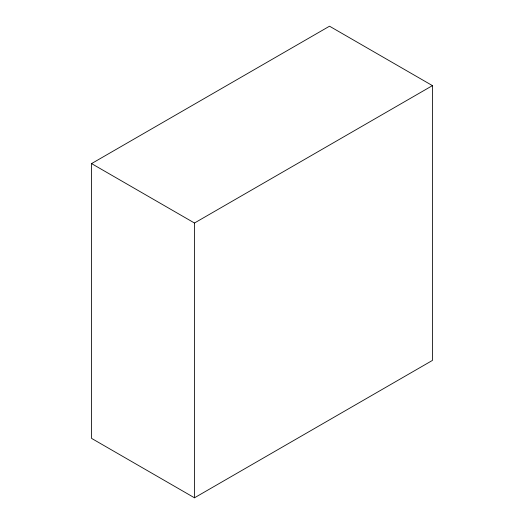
<?xml version="1.0" encoding="UTF-8"?>
<svg xmlns="http://www.w3.org/2000/svg" width="524" height="524" viewBox="0 0 524 524"><rect width="100%" height="100%" fill="white"/><g stroke="black" fill="none" stroke-linecap="round" stroke-linejoin="round"><path stroke-width="0.79" d="M91.556 163.593L329.524 26.2L432.444 85.622L432.444 360.407L194.476 497.8L91.556 438.378L91.556 163.593L194.476 223.014L432.444 85.622M194.476 223.014L194.476 497.8"/></g></svg>
